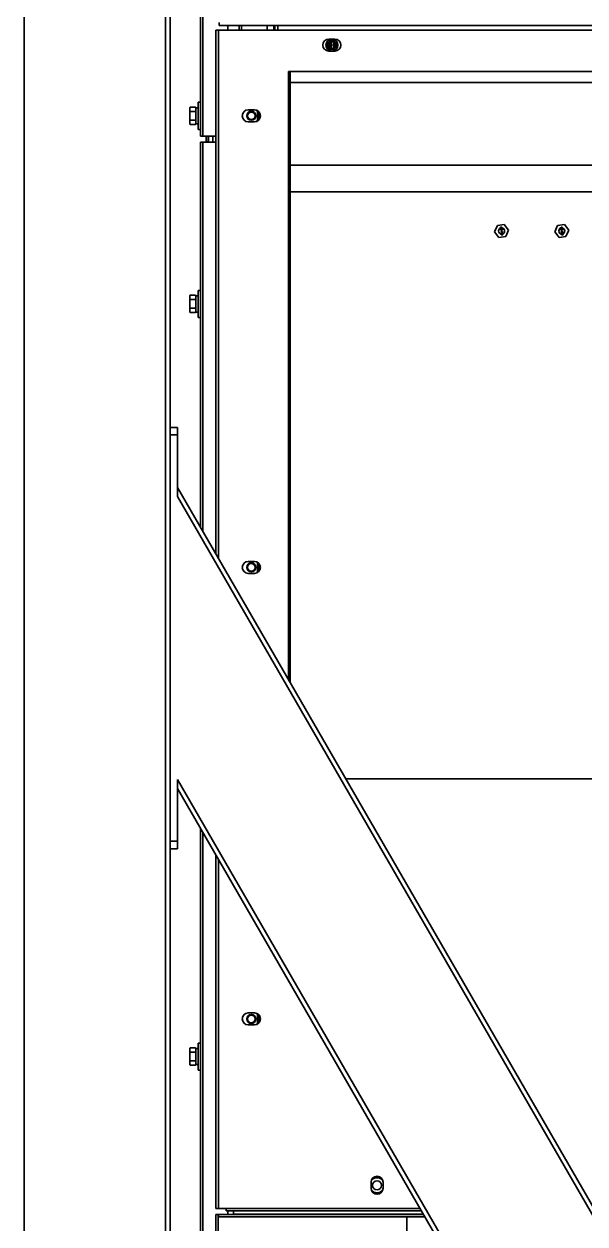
# Model space of a CAD drawing. Header units: millimetres. Extents: x 32496 to 166256, y 3504 to 23939.
# Drawn here: x 41113 to 41485, y 11259 to 12057 of the extents above; entities that cross this region are included whole.
import ezdxf

# ---------------------------------------------------------------- set-up
doc = ezdxf.new("R2010")
doc.units = ezdxf.units.MM
doc.layers.get('0').update_dxf_attribs({"lineweight": 35})

msp = doc.modelspace()

# ---------------------------------------------------------------- linework, layer by layer
at = {"linetype": 'Continuous'}
for p, q in [((41112.64, 13396.575), (41112.64, 10877.575)), ((41206.64, 13396.575), (41206.64, 10877.575)), ((41231.34, 12554.475), (41231.34, 11982.075)), ((41209.64, 12485.55), (41209.64, 11788.601)), ((41229.94, 11982.075), (41229.94, 12117.944)), ((41242.34, 12057.575), (41242.34, 12055.575)), ((41242.34, 12055.575), (41951.94, 12055.575)), ((41247.94, 12055.575), (41247.94, 12052.575)), ((41255.64, 12052.575), (41255.64, 12055.575)), ((41257.14, 12055.575), (41257.14, 12052.575)), ((41274.14, 12052.575), (41274.14, 12055.575)), ((41278.64, 12055.575), (41278.64, 12052.575)), ((41279.14, 12052.575), (41279.14, 12055.575)), ((41281.34, 12055.575), (41281.34, 12052.575)), ((41240.14, 11704.434), (41240.14, 12052.575)), ((41240.14, 12052.575), (41954.14, 12052.575)), ((41241.84, 12052.575), (41241.84, 11701.489)), ((41319.14, 12046.575), (41315.14, 12046.575)), ((41315.14, 12038.575), (41319.14, 12038.575)), ((41315.866, 12040.729), (41315.866, 12044.422)), ((41316.075, 12045.296), (41316.004, 12045.343)), ((41316.066, 12045.372), (41316.075, 12045.348)), ((41316.075, 12045.348), (41316.102, 12045.309)), ((41316.102, 12045.296), (41316.075, 12045.296)), ((41316.102, 12045.309), (41316.102, 12045.296)), ((41316.573, 12044.749), (41316.573, 12040.402)), ((41316.595, 12045.385), (41316.578, 12045.438)), ((41316.578, 12045.438), (41316.664, 12045.438)), ((41316.647, 12045.314), (41316.595, 12045.385)), ((41316.733, 12045.261), (41316.647, 12045.314)), ((41316.664, 12045.438), (41316.699, 12045.385)), ((41316.699, 12045.385), (41316.75, 12045.349)), ((41316.82, 12045.243), (41316.733, 12045.261)), ((41316.75, 12045.349), (41316.802, 12045.332)), ((41316.889, 12045.544), (41316.802, 12045.544)), ((41316.802, 12045.332), (41316.906, 12045.332)), ((41316.889, 12045.243), (41316.82, 12045.243)), ((41316.975, 12045.561), (41316.889, 12045.544)), ((41316.975, 12045.261), (41316.889, 12045.243)), ((41316.906, 12045.332), (41316.958, 12045.349)), ((41316.958, 12045.349), (41317.01, 12045.385)), ((41317.062, 12045.314), (41316.975, 12045.261)), ((41317.01, 12045.385), (41317.044, 12045.438)), ((41317.044, 12045.438), (41317.062, 12045.491)), ((41317.062, 12045.491), (41317.075, 12045.57)), ((41317.114, 12045.385), (41317.062, 12045.314)), ((41317.148, 12045.473), (41317.114, 12045.385)), ((41317.162, 12045.573), (41317.148, 12045.473)), ((41317.304, 12045.244), (41317.304, 12045.561)), ((41317.459, 12045.244), (41317.304, 12045.244)), ((41317.407, 12045.552), (41317.408, 12045.42)), ((41317.408, 12045.42), (41317.455, 12045.548)), ((41317.563, 12045.539), (41317.459, 12045.244)), ((41317.978, 12045.244), (41317.901, 12045.466)), ((41318.134, 12045.244), (41317.978, 12045.244)), ((41318.026, 12045.432), (41318.03, 12045.421)), ((41318.03, 12045.421), (41318.03, 12045.431)), ((41318.108, 12040.548), (41318.108, 12044.603)), ((41318.134, 12045.404), (41318.134, 12045.244)), ((41318.25, 12044.523), (41318.25, 12040.628)), ((41318.635, 12044.244), (41318.635, 12040.907)), ((41288.24, 12023.875), (41288.24, 12025.075)), ((41288.24, 12025.075), (41289.44, 12025.075)), ((41289.24, 12023.876), (41288.24, 12023.876)), ((41288.24, 12023.875), (41288.24, 11621.122)), ((41289.24, 11619.39), (41289.24, 12023.875)), ((41289.44, 12025.075), (41289.44, 11619.043)), ((41289.44, 12025.075), (41904.84, 12025.075)), ((41289.24, 12017.753), (41288.24, 12017.753)), ((41904.84, 12017.753), (41289.44, 12017.753)), ((41222.74, 12001.049), (41223.04, 12001.349)), ((41222.74, 11990.102), (41222.74, 12001.049)), ((41226.44, 12001.349), (41223.04, 12001.349)), ((41226.74, 12001.049), (41226.44, 12001.349)), ((41226.74, 11990.102), (41226.74, 12001.049)), ((41228.34, 12000.925), (41226.74, 12000.925)), ((41228.34, 12004.575), (41228.34, 11986.575)), ((41229.94, 12004.575), (41228.34, 12004.575)), ((41265.64, 11999.575), (41261.64, 11999.575)), ((41289.44, 12005.075), (41289.24, 12005.075)), ((41289.44, 12005.075), (41289.24, 12005.075)), ((41289.44, 12004.875), (41289.24, 12004.875)), ((41289.44, 11999.075), (41289.24, 11999.075)), ((41226.44, 11998.462), (41223.04, 11998.462)), ((41226.44, 11992.689), (41223.04, 11992.689)), ((41261.64, 11991.575), (41265.64, 11991.575)), ((41267.838, 11998.288), (41268.258, 11998.559)), ((41267.838, 11992.863), (41267.838, 11998.288)), ((41268.338, 11998.288), (41267.838, 11998.288)), ((41268.258, 11992.592), (41267.838, 11992.863)), ((41267.838, 11992.863), (41268.338, 11992.863)), ((41268.29, 11998.568), (41268.258, 11998.559)), ((41268.258, 11992.592), (41268.29, 11992.583)), ((41268.338, 11998.288), (41268.42, 11998.312)), ((41268.338, 11998.288), (41268.338, 11992.863)), ((41268.42, 11992.839), (41268.338, 11992.863)), ((41268.417, 11993.315), (41268.417, 11997.836)), ((41269.225, 11995.575), (41269.225, 11995.569)), ((41269.363, 11996.467), (41269.263, 11996.356)), ((41269.263, 11994.795), (41269.363, 11994.684)), ((41269.39, 11994.213), (41269.39, 11996.938)), ((41222.74, 11990.102), (41223.04, 11989.802)), ((41226.44, 11989.802), (41223.04, 11989.802)), ((41226.74, 11990.102), (41226.44, 11989.802)), ((41228.34, 11990.225), (41226.74, 11990.225)), ((41229.94, 11986.575), (41228.34, 11986.575)), ((41229.94, 11982.075), (41240.14, 11982.075)), ((41229.94, 11873.206), (41229.94, 11978.075)), ((41229.94, 11978.075), (41240.14, 11978.075)), ((41231.34, 11978.075), (41231.34, 11719.676)), ((41233.74, 11978.275), (41233.74, 11982.075)), ((41233.74, 11978.275), (41234.94, 11978.275)), ((41234.94, 11978.275), (41234.94, 11982.075)), ((41235.14, 11978.075), (41235.14, 11982.075)), ((41238.14, 11982.075), (41238.14, 11978.075)), ((41288.24, 11962.753), (41289.24, 11962.753)), ((41289.44, 11962.753), (41904.84, 11962.753)), ((41289.24, 11945.075), (41288.24, 11945.075)), ((41289.44, 11944.075), (41289.24, 11944.075)), ((41904.84, 11945.075), (41289.44, 11945.075)), ((41425.257, 11918.498), (41427.048, 11922.755)), ((41431.631, 11923.333), (41427.048, 11922.755)), ((41428.929, 11921.506), (41429.055, 11921.522)), ((41429.035, 11920.662), (41428.929, 11921.506)), ((41429.694, 11920.745), (41429.035, 11920.662)), ((41429.055, 11921.522), (41429.146, 11920.802)), ((41429.114, 11920.244), (41429.107, 11920.092)), ((41429.119, 11919.993), (41429.107, 11920.092)), ((41429.152, 11920.349), (41429.114, 11920.244)), ((41429.119, 11919.993), (41429.167, 11919.822)), ((41429.146, 11920.802), (41429.551, 11920.853)), ((41429.24, 11920.461), (41429.152, 11920.349)), ((41429.167, 11919.822), (41429.23, 11919.729)), ((41429.23, 11919.729), (41429.344, 11919.643)), ((41429.237, 11920.083), (41429.246, 11920.21)), ((41429.237, 11920.083), (41429.249, 11919.984)), ((41429.339, 11920.499), (41429.24, 11920.461)), ((41429.246, 11920.21), (41429.288, 11920.291)), ((41429.29, 11919.863), (41429.249, 11919.984)), ((41429.288, 11920.291), (41429.357, 11920.35)), ((41429.35, 11919.795), (41429.29, 11919.863)), ((41429.339, 11920.499), (41429.389, 11920.505)), ((41429.344, 11919.643), (41429.448, 11919.631)), ((41429.432, 11919.755), (41429.35, 11919.795)), ((41429.408, 11920.357), (41429.357, 11920.35)), ((41429.494, 11920.493), (41429.389, 11920.505)), ((41429.41, 11921.365), (41429.4, 11921.237)), ((41429.419, 11921.089), (41429.4, 11921.237)), ((41429.408, 11920.357), (41429.516, 11920.32)), ((41429.47, 11921.498), (41429.41, 11921.365)), ((41429.419, 11921.089), (41429.46, 11920.968)), ((41429.432, 11919.755), (41429.448, 11919.631)), ((41429.46, 11920.968), (41429.551, 11920.853)), ((41429.562, 11921.585), (41429.47, 11921.498)), ((41429.576, 11920.453), (41429.494, 11920.493)), ((41429.516, 11920.32), (41430.237, 11919.705)), ((41429.527, 11921.253), (41429.54, 11921.356)), ((41429.527, 11921.253), (41429.545, 11921.105)), ((41429.54, 11921.356), (41429.581, 11921.437)), ((41429.583, 11921.009), (41429.545, 11921.105)), ((41429.682, 11921.651), (41429.562, 11921.585)), ((41429.571, 11919.268), (41429.748, 11919.291)), ((41429.577, 11919.219), (41429.571, 11919.268)), ((41430.211, 11919.903), (41429.576, 11920.453)), ((41429.755, 11919.241), (41429.577, 11919.219)), ((41429.581, 11921.437), (41429.651, 11921.496)), ((41429.672, 11920.919), (41429.583, 11921.009)), ((41429.628, 11919.427), (41429.606, 11919.399)), ((41429.606, 11919.399), (41429.748, 11919.291)), ((41429.799, 11919.297), (41429.628, 11919.427)), ((41429.755, 11919.241), (41429.644, 11919.101)), ((41429.644, 11919.101), (41429.672, 11919.08)), ((41429.651, 11921.496), (41429.723, 11921.53)), ((41429.672, 11920.919), (41429.694, 11920.745)), ((41429.672, 11919.08), (41429.805, 11919.248)), ((41429.682, 11921.651), (41429.784, 11921.664)), ((41429.774, 11921.537), (41429.723, 11921.53)), ((41429.774, 11921.537), (41429.853, 11921.521)), ((41429.917, 11921.63), (41429.784, 11921.664)), ((41429.932, 11919.465), (41429.799, 11919.297)), ((41429.805, 11919.248), (41429.976, 11919.118)), ((41429.85, 11919.304), (41429.961, 11919.443)), ((41429.85, 11919.304), (41430.027, 11919.326)), ((41429.853, 11921.521), (41429.935, 11921.481)), ((41430.033, 11919.276), (41429.856, 11919.254)), ((41429.998, 11919.146), (41429.856, 11919.254)), ((41429.998, 11920.985), (41429.903, 11920.923)), ((41429.922, 11920.774), (41429.903, 11920.923)), ((41430.027, 11921.569), (41429.917, 11921.63)), ((41429.922, 11920.774), (41430.017, 11920.836)), ((41429.961, 11919.443), (41429.932, 11919.465)), ((41429.935, 11921.481), (41429.995, 11921.413)), ((41429.95, 11918.913), (41430.102, 11918.932)), ((41429.982, 11918.665), (41429.95, 11918.913)), ((41429.976, 11919.118), (41429.998, 11919.146)), ((41429.995, 11921.413), (41430.033, 11921.317)), ((41430.039, 11921.066), (41429.998, 11920.985)), ((41430.017, 11920.836), (41430.109, 11920.924)), ((41430.119, 11921.454), (41430.027, 11921.569)), ((41430.027, 11919.326), (41430.033, 11919.276)), ((41430.052, 11921.168), (41430.033, 11921.317)), ((41430.052, 11921.168), (41430.039, 11921.066)), ((41430.102, 11918.932), (41430.134, 11918.684)), ((41430.109, 11920.924), (41430.169, 11921.057)), ((41430.16, 11921.333), (41430.119, 11921.454)), ((41430.124, 11920.598), (41430.251, 11920.614)), ((41430.211, 11919.903), (41430.124, 11920.598)), ((41430.16, 11921.333), (41430.179, 11921.184)), ((41430.169, 11921.057), (41430.179, 11921.184)), ((41430.363, 11919.721), (41430.237, 11919.705)), ((41430.251, 11920.614), (41430.363, 11919.721)), ((41431.631, 11923.333), (41434.422, 11919.653)), ((41434.422, 11919.653), (41432.631, 11915.396)), ((41465.257, 11918.498), (41467.048, 11922.755)), ((41471.631, 11923.333), (41467.048, 11922.755)), ((41468.929, 11921.506), (41469.055, 11921.522)), ((41469.035, 11920.662), (41468.929, 11921.506)), ((41469.694, 11920.745), (41469.035, 11920.662)), ((41469.055, 11921.522), (41469.146, 11920.802)), ((41469.114, 11920.244), (41469.107, 11920.092)), ((41469.119, 11919.993), (41469.107, 11920.092)), ((41469.152, 11920.349), (41469.114, 11920.244)), ((41469.119, 11919.993), (41469.167, 11919.822)), ((41469.146, 11920.802), (41469.551, 11920.853)), ((41469.24, 11920.461), (41469.152, 11920.349)), ((41469.167, 11919.822), (41469.23, 11919.729)), ((41469.23, 11919.729), (41469.344, 11919.643)), ((41469.237, 11920.083), (41469.246, 11920.21)), ((41469.237, 11920.083), (41469.249, 11919.984)), ((41469.339, 11920.499), (41469.24, 11920.461)), ((41469.246, 11920.21), (41469.288, 11920.291)), ((41469.29, 11919.863), (41469.249, 11919.984)), ((41469.288, 11920.291), (41469.357, 11920.35)), ((41469.35, 11919.795), (41469.29, 11919.863)), ((41469.339, 11920.499), (41469.389, 11920.505)), ((41469.344, 11919.643), (41469.448, 11919.631)), ((41469.432, 11919.755), (41469.35, 11919.795)), ((41469.408, 11920.357), (41469.357, 11920.35)), ((41469.494, 11920.493), (41469.389, 11920.505)), ((41469.41, 11921.365), (41469.4, 11921.237)), ((41469.419, 11921.089), (41469.4, 11921.237)), ((41469.408, 11920.357), (41469.516, 11920.32)), ((41469.47, 11921.498), (41469.41, 11921.365)), ((41469.419, 11921.089), (41469.46, 11920.968)), ((41469.432, 11919.755), (41469.448, 11919.631)), ((41469.46, 11920.968), (41469.551, 11920.853)), ((41469.562, 11921.585), (41469.47, 11921.498)), ((41469.576, 11920.453), (41469.494, 11920.493)), ((41469.516, 11920.32), (41470.237, 11919.705)), ((41469.527, 11921.253), (41469.54, 11921.356)), ((41469.527, 11921.253), (41469.545, 11921.105)), ((41469.54, 11921.356), (41469.581, 11921.437)), ((41469.583, 11921.009), (41469.545, 11921.105)), ((41469.682, 11921.651), (41469.562, 11921.585)), ((41469.571, 11919.268), (41469.748, 11919.291)), ((41469.577, 11919.219), (41469.571, 11919.268)), ((41470.211, 11919.903), (41469.576, 11920.453)), ((41469.755, 11919.241), (41469.577, 11919.219)), ((41469.581, 11921.437), (41469.651, 11921.496)), ((41469.672, 11920.919), (41469.583, 11921.009)), ((41469.628, 11919.427), (41469.606, 11919.399)), ((41469.606, 11919.399), (41469.748, 11919.291)), ((41469.799, 11919.297), (41469.628, 11919.427)), ((41469.755, 11919.241), (41469.644, 11919.101)), ((41469.644, 11919.101), (41469.672, 11919.08)), ((41469.651, 11921.496), (41469.723, 11921.53)), ((41469.672, 11920.919), (41469.694, 11920.745)), ((41469.672, 11919.08), (41469.805, 11919.248)), ((41469.682, 11921.651), (41469.784, 11921.664)), ((41469.774, 11921.537), (41469.723, 11921.53)), ((41469.774, 11921.537), (41469.853, 11921.521)), ((41469.917, 11921.63), (41469.784, 11921.664)), ((41469.932, 11919.465), (41469.799, 11919.297)), ((41469.805, 11919.248), (41469.976, 11919.118)), ((41469.85, 11919.304), (41469.961, 11919.443)), ((41469.85, 11919.304), (41470.027, 11919.326)), ((41469.853, 11921.521), (41469.935, 11921.481)), ((41470.033, 11919.276), (41469.856, 11919.254)), ((41469.998, 11919.146), (41469.856, 11919.254)), ((41469.998, 11920.985), (41469.903, 11920.923)), ((41469.922, 11920.774), (41469.903, 11920.923)), ((41470.027, 11921.569), (41469.917, 11921.63)), ((41469.922, 11920.774), (41470.017, 11920.836)), ((41469.961, 11919.443), (41469.932, 11919.465)), ((41469.935, 11921.481), (41469.995, 11921.413)), ((41469.95, 11918.913), (41470.102, 11918.932)), ((41469.982, 11918.665), (41469.95, 11918.913)), ((41469.976, 11919.118), (41469.998, 11919.146)), ((41469.995, 11921.413), (41470.033, 11921.317)), ((41470.039, 11921.066), (41469.998, 11920.985)), ((41470.017, 11920.836), (41470.109, 11920.924)), ((41470.119, 11921.454), (41470.027, 11921.569)), ((41470.027, 11919.326), (41470.033, 11919.276)), ((41470.052, 11921.168), (41470.033, 11921.317)), ((41470.052, 11921.168), (41470.039, 11921.066)), ((41470.102, 11918.932), (41470.134, 11918.684)), ((41470.109, 11920.924), (41470.169, 11921.057)), ((41470.16, 11921.333), (41470.119, 11921.454)), ((41470.124, 11920.598), (41470.251, 11920.614)), ((41470.211, 11919.903), (41470.124, 11920.598)), ((41470.16, 11921.333), (41470.179, 11921.184)), ((41470.169, 11921.057), (41470.179, 11921.184)), ((41470.363, 11919.721), (41470.237, 11919.705)), ((41470.251, 11920.614), (41470.363, 11919.721)), ((41471.631, 11923.333), (41474.422, 11919.653)), ((41474.422, 11919.653), (41472.631, 11915.396)), ((41428.049, 11914.818), (41425.257, 11918.498)), ((41428.049, 11914.818), (41432.631, 11915.396)), ((41429.298, 11918.579), (41429.982, 11918.665)), ((41429.316, 11918.43), (41429.298, 11918.579)), ((41429.316, 11918.43), (41430.075, 11917.921)), ((41429.416, 11917.636), (41430.607, 11917.786)), ((41429.445, 11917.413), (41429.416, 11917.636)), ((41429.445, 11917.413), (41430.555, 11917.175)), ((41430, 11918.516), (41429.519, 11918.456)), ((41430.053, 11918.095), (41429.519, 11918.456)), ((41430.555, 11917.175), (41429.538, 11916.669)), ((41429.566, 11916.446), (41429.538, 11916.669)), ((41430.757, 11916.596), (41429.566, 11916.446)), ((41430.626, 11917.637), (41429.688, 11917.519)), ((41430.669, 11917.29), (41429.688, 11917.519)), ((41429.801, 11916.626), (41430.695, 11917.092)), ((41429.801, 11916.626), (41430.738, 11916.745)), ((41430.053, 11918.095), (41430, 11918.516)), ((41430.227, 11917.94), (41430.075, 11917.921)), ((41430.134, 11918.684), (41430.488, 11918.729)), ((41430.507, 11918.58), (41430.152, 11918.535)), ((41430.152, 11918.535), (41430.227, 11917.94)), ((41430.488, 11918.729), (41430.507, 11918.58)), ((41430.607, 11917.786), (41430.626, 11917.637)), ((41430.669, 11917.29), (41430.695, 11917.092)), ((41430.738, 11916.745), (41430.757, 11916.596)), ((41468.049, 11914.818), (41465.257, 11918.498)), ((41468.049, 11914.818), (41472.631, 11915.396)), ((41469.298, 11918.579), (41469.982, 11918.665)), ((41469.316, 11918.43), (41469.298, 11918.579)), ((41469.316, 11918.43), (41470.075, 11917.921)), ((41469.416, 11917.636), (41470.607, 11917.786)), ((41469.445, 11917.413), (41469.416, 11917.636)), ((41469.445, 11917.413), (41470.555, 11917.175)), ((41470, 11918.516), (41469.519, 11918.456)), ((41470.053, 11918.095), (41469.519, 11918.456)), ((41470.555, 11917.175), (41469.538, 11916.669)), ((41469.566, 11916.446), (41469.538, 11916.669)), ((41470.757, 11916.596), (41469.566, 11916.446)), ((41470.626, 11917.637), (41469.688, 11917.519)), ((41470.669, 11917.29), (41469.688, 11917.519)), ((41469.801, 11916.626), (41470.695, 11917.092)), ((41469.801, 11916.626), (41470.738, 11916.745)), ((41470.053, 11918.095), (41470, 11918.516)), ((41470.227, 11917.94), (41470.075, 11917.921)), ((41470.134, 11918.684), (41470.488, 11918.729)), ((41470.507, 11918.58), (41470.152, 11918.535)), ((41470.152, 11918.535), (41470.227, 11917.94)), ((41470.488, 11918.729), (41470.507, 11918.58)), ((41470.607, 11917.786), (41470.626, 11917.637)), ((41470.669, 11917.29), (41470.695, 11917.092)), ((41470.738, 11916.745), (41470.757, 11916.596)), ((41289.24, 11898.986), (41289.44, 11898.986)), ((41289.24, 11897.947), (41289.44, 11897.947)), ((41228.34, 11879.575), (41228.34, 11861.575)), ((41229.94, 11879.575), (41228.34, 11879.575)), ((41222.74, 11876.049), (41223.04, 11876.349)), ((41222.74, 11865.102), (41222.74, 11876.049)), ((41226.44, 11876.349), (41223.04, 11876.349)), ((41226.44, 11873.462), (41223.04, 11873.462)), ((41226.74, 11876.049), (41226.44, 11876.349)), ((41226.74, 11865.102), (41226.74, 11876.049)), ((41228.34, 11875.925), (41226.74, 11875.925)), ((41229.94, 11867.944), (41229.94, 11873.206)), ((41222.74, 11865.102), (41223.04, 11864.802)), ((41226.44, 11867.689), (41223.04, 11867.689)), ((41226.44, 11864.802), (41223.04, 11864.802)), ((41226.74, 11865.102), (41226.44, 11864.802)), ((41228.34, 11865.225), (41226.74, 11865.225)), ((41229.94, 11722.101), (41229.94, 11867.944)), ((41229.94, 11861.575), (41228.34, 11861.575)), ((41209.64, 11508.601), (41209.64, 11788.601)), ((41209.64, 11788.601), (41214.64, 11788.601)), ((41209.64, 11783.601), (41214.64, 11783.601)), ((41214.64, 11742.601), (41214.64, 11788.601)), ((41289.24, 11768.806), (41289.44, 11768.806)), ((41214.64, 11748.601), (41714.64, 10882.575)), ((41214.64, 11742.601), (41711.176, 10882.575)), ((41265.64, 11699.575), (41261.64, 11699.575)), ((41267.838, 11698.288), (41268.258, 11698.559)), ((41267.838, 11692.863), (41267.838, 11698.288)), ((41268.338, 11698.288), (41267.838, 11698.288)), ((41268.29, 11698.568), (41268.258, 11698.559)), ((41268.338, 11698.288), (41268.42, 11698.312)), ((41268.338, 11698.288), (41268.338, 11692.863)), ((41268.417, 11693.315), (41268.417, 11697.836)), ((41269.363, 11696.467), (41269.263, 11696.356)), ((41269.39, 11694.213), (41269.39, 11696.938)), ((41261.64, 11691.575), (41265.64, 11691.575)), ((41268.258, 11692.592), (41267.838, 11692.863)), ((41267.838, 11692.863), (41268.338, 11692.863)), ((41268.258, 11692.592), (41268.29, 11692.583)), ((41268.42, 11692.839), (41268.338, 11692.863)), ((41269.225, 11695.575), (41269.225, 11695.569)), ((41269.263, 11694.795), (41269.363, 11694.684)), ((41214.64, 11508.601), (41214.64, 11554.601)), ((41214.64, 11554.601), (41602.634, 10882.575)), ((41326.372, 11555.075), (41906.04, 11555.075)), ((41214.64, 11548.601), (41599.17, 10882.575)), ((41229.94, 11373.206), (41229.94, 11522.101)), ((41209.64, 11513.601), (41214.64, 11513.601)), ((41231.34, 11519.676), (41231.34, 10982.575)), ((41209.64, 11508.601), (41209.64, 10877.575)), ((41209.64, 11508.601), (41214.64, 11508.601)), ((41240.14, 11269.575), (41240.14, 11504.434)), ((41241.84, 11501.489), (41241.84, 11269.575)), ((41265.64, 11399.575), (41261.64, 11399.575)), ((41267.838, 11398.288), (41268.258, 11398.559)), ((41267.838, 11392.863), (41267.838, 11398.288)), ((41268.338, 11398.288), (41267.838, 11398.288)), ((41268.258, 11392.592), (41267.838, 11392.863)), ((41267.838, 11392.863), (41268.338, 11392.863)), ((41268.29, 11398.568), (41268.258, 11398.559)), ((41268.338, 11398.288), (41268.42, 11398.312)), ((41268.338, 11398.288), (41268.338, 11392.863)), ((41268.42, 11392.839), (41268.338, 11392.863)), ((41268.417, 11393.315), (41268.417, 11397.836)), ((41269.225, 11395.575), (41269.225, 11395.569)), ((41269.363, 11396.467), (41269.263, 11396.356)), ((41269.263, 11394.795), (41269.363, 11394.684)), ((41269.39, 11394.213), (41269.39, 11396.938)), ((41261.64, 11391.575), (41265.64, 11391.575)), ((41268.258, 11392.592), (41268.29, 11392.583)), ((41228.34, 11379.575), (41228.34, 11361.575)), ((41229.94, 11379.575), (41228.34, 11379.575)), ((41222.74, 11376.049), (41223.04, 11376.349)), ((41222.74, 11365.102), (41222.74, 11376.049)), ((41226.44, 11376.349), (41223.04, 11376.349)), ((41226.44, 11373.462), (41223.04, 11373.462)), ((41226.74, 11376.049), (41226.44, 11376.349)), ((41226.74, 11365.102), (41226.74, 11376.049)), ((41228.34, 11375.925), (41226.74, 11375.925)), ((41229.94, 11367.944), (41229.94, 11373.206)), ((41222.74, 11365.102), (41223.04, 11364.802)), ((41226.44, 11367.689), (41223.04, 11367.689)), ((41226.44, 11364.802), (41223.04, 11364.802)), ((41226.74, 11365.102), (41226.44, 11364.802)), ((41228.34, 11365.225), (41226.74, 11365.225)), ((41229.94, 11361.575), (41228.34, 11361.575)), ((41229.94, 11123.206), (41229.94, 11367.944)), ((41343.14, 11287.075), (41343.14, 11283.075)), ((41351.14, 11283.075), (41351.14, 11287.075)), ((41240.14, 11269.575), (41246.84, 11269.575)), ((41240.14, 10982.575), (41240.14, 11265.575)), ((41240.14, 11265.575), (41378.045, 11265.575)), ((41241.54, 11265.575), (41241.54, 10983.975)), ((41241.84, 11265.575), (41241.84, 11264.175)), ((41246.84, 11269.575), (41246.84, 11268.075)), ((41246.84, 11269.575), (41375.735, 11269.575)), ((41246.84, 11268.075), (41376.601, 11268.075)), ((41247.94, 11268.075), (41247.94, 11265.575)), ((41251.84, 11268.075), (41251.84, 11265.575)), ((41251.84, 11265.775), (41377.929, 11265.775)), ((41366.94, 11264.175), (41241.84, 11264.175)), ((41366.94, 10881.575), (41366.94, 11264.075)), ((41378.911, 11264.075), (41366.94, 11264.075))]:
    msp.add_line(p, q, dxfattribs=at)
for points in [[(41269.363, 11996.467), (41269.33, 11996.43), (41269.296, 11996.393), (41269.263, 11996.356)], [(41269.263, 11994.795), (41269.296, 11994.758), (41269.33, 11994.721), (41269.363, 11994.684)], [(41269.363, 11696.467), (41269.33, 11696.43), (41269.296, 11696.393), (41269.263, 11696.356)], [(41269.263, 11694.795), (41269.296, 11694.758), (41269.33, 11694.721), (41269.363, 11694.684)], [(41269.363, 11396.467), (41269.33, 11396.43), (41269.296, 11396.393), (41269.263, 11396.356)], [(41269.263, 11394.795), (41269.296, 11394.758), (41269.33, 11394.721), (41269.363, 11394.684)]]:
    msp.add_lwpolyline(points, dxfattribs=at)
for centre, radius in [((41317.14, 12042.575), 4), ((41317.14, 12042.575), 3), ((41317.14, 12042.575), 2.25), ((41317.14, 12042.575), 0.1), ((41263.64, 11995.575), 3), ((41263.64, 11995.575), 2.5), ((41429.84, 11919.075), 2), ((41469.84, 11919.075), 2), ((41263.64, 11695.575), 3), ((41263.64, 11695.575), 2.5), ((41263.64, 11395.575), 3), ((41263.64, 11395.575), 2.5), ((41347.14, 11285.075), 3)]:
    msp.add_circle(centre, radius, dxfattribs=at)
for centre, radius, start, end in [((41315.14, 12042.575), 4, 90, 270), ((41319.14, 12042.575), 4, 270, 90), ((41289.44, 12023.875), 1.2, 90, 180), ((41289.44, 12023.875), 0.2, 90, 180), ((41223.981, 11998.774), 3.556, 39.136441, 39.500776), ((41261.64, 11995.575), 4, 90, 270), ((41265.64, 11995.575), 4, 270, 90), ((41263.64, 11995.575), 4.999, 32.864306, 49.65844), ((41263.64, 11995.575), 5.499, 32.864306, 34.099446), ((41263.64, 11995.575), 4.999, 310.344808, 327.135694), ((41263.64, 11995.575), 5.499, 325.89281, 327.135694), ((41267.911, 11992.831), 0.509, 343.919462, 0.857798), ((41263.64, 11995.575), 5.285, 334.679393, 25.320607), ((41263.64, 11995.575), 5.585, 0, 30.761228), ((41263.64, 11995.575), 5.585, 329.24232, 359.937678), ((41263.64, 11995.575), 5.661, 357.865042, 2.134958), ((41225.497, 11992.376), 3.555, 219.136448, 219.501324), ((41233.54, 11978.275), 0.2, 270, 0), ((41233.54, 11978.275), 1.4, 351.763376, 0), ((41223.981, 11873.774), 3.556, 39.136441, 39.500776), ((41225.497, 11867.376), 3.555, 219.136448, 219.501324), ((41261.64, 11695.575), 4, 90, 270), ((41265.64, 11695.575), 4, 270, 90), ((41263.64, 11695.575), 4.999, 32.864306, 49.65844), ((41263.64, 11695.575), 5.499, 32.864306, 34.099446), ((41263.64, 11695.575), 5.285, 334.679393, 25.320607), ((41263.64, 11695.575), 5.585, 0, 30.761228), ((41263.64, 11695.575), 5.661, 357.865042, 2.134958), ((41263.64, 11695.575), 4.999, 310.344808, 327.135694), ((41263.64, 11695.575), 5.499, 325.89281, 327.135694), ((41267.911, 11692.831), 0.509, 343.919462, 0.857798), ((41263.64, 11695.575), 5.585, 329.24232, 359.937678), ((41261.64, 11395.575), 4, 90, 270), ((41265.64, 11395.575), 4, 270, 90), ((41263.64, 11395.575), 4.999, 32.864306, 49.65844), ((41263.64, 11395.575), 4.999, 310.344808, 327.135694), ((41263.64, 11395.575), 5.499, 32.864306, 34.099446), ((41267.911, 11392.831), 0.509, 343.919462, 0.857798), ((41263.64, 11395.575), 5.285, 334.679393, 25.320607), ((41263.64, 11395.575), 5.585, 0, 30.761228), ((41263.64, 11395.575), 5.585, 329.24232, 359.937678), ((41263.64, 11395.575), 5.792, 337.608481, 351.147884), ((41263.64, 11395.575), 5.792, 8.852116, 22.384761), ((41263.64, 11395.575), 5.661, 357.865042, 2.134958), ((41263.64, 11395.575), 5.499, 325.89281, 327.135694), ((41223.981, 11373.774), 3.556, 39.136441, 39.500776), ((41225.497, 11367.376), 3.555, 219.136448, 219.501324), ((41347.14, 11287.075), 4, 0, 180), ((41347.14, 11285.075), 5, 40.41921, 139.589237), ((41347.14, 11283.075), 4, 180, 0), ((41347.14, 11285.075), 5, 220.41921, 319.589237)]:
    msp.add_arc(centre, radius, start, end, dxfattribs=at)
msp.add_ellipse((41290.64, 11762.34), major_axis=(0, 1.617), ratio=0.8660254, start_param=1.5707963, end_param=2.1023472, dxfattribs=at)
for points, knots in [([(41223.04, 12001.349), (41223.013, 12001.322), (41222.909, 12001.216), (41222.81, 12001.105), (41222.74, 12001.019)], [0, 0, 0, 0, 0.2553532, 1, 1, 1, 1]), ([(41222.74, 11998.792), (41222.763, 11998.764), (41222.858, 11998.65), (41222.96, 11998.542), (41223.04, 11998.462)], [0, 0, 0, 0, 0.2445585, 1, 1, 1, 1]), ([(41226.44, 12001.349), (41226.465, 12001.324), (41226.564, 12001.223), (41226.659, 12001.118), (41226.725, 12001.037)], [0, 0, 0, 0, 0.2550408, 1, 1, 1, 1]), ([(41226.74, 11998.792), (41226.717, 11998.764), (41226.621, 11998.65), (41226.519, 11998.542), (41226.44, 11998.462)], [0, 0, 0, 0, 0.2445585, 1, 1, 1, 1]), ([(41223.04, 11992.689), (41223.013, 11992.662), (41222.909, 11992.556), (41222.81, 11992.445), (41222.74, 11992.359)], [0, 0, 0, 0, 0.2553532, 1, 1, 1, 1]), ([(41226.44, 11992.689), (41226.467, 11992.662), (41226.571, 11992.556), (41226.67, 11992.445), (41226.74, 11992.359)], [0, 0, 0, 0, 0.2553524, 1, 1, 1, 1]), ([(41268.338, 11998.288), (41268.338, 11998.336), (41268.325, 11998.431), (41268.284, 11998.519), (41268.258, 11998.559)], [0, 0, 0, 0, 0.5, 1, 1, 1, 1]), ([(41268.338, 11992.863), (41268.338, 11992.815), (41268.325, 11992.72), (41268.284, 11992.632), (41268.258, 11992.592)], [0, 0, 0, 0, 0.5, 1, 1, 1, 1]), ([(41268.4, 11998.461), (41268.403, 11998.449), (41268.415, 11998.4), (41268.42, 11998.35), (41268.42, 11998.312)], [0, 0, 0, 0, 0.2449643, 1, 1, 1, 1]), ([(41268.42, 11998.312), (41268.419, 11998.274), (41268.418, 11998.116), (41268.417, 11997.957), (41268.417, 11997.836)], [0, 0, 0, 0, 0.2366786, 1, 1, 1, 1]), ([(41268.417, 11993.315), (41268.417, 11993.274), (41268.417, 11993.116), (41268.418, 11992.957), (41268.42, 11992.839)], [0, 0, 0, 0, 0.2575485, 1, 1, 1, 1]), ([(41269.263, 11996.356), (41269.262, 11996.355), (41269.262, 11996.35), (41269.261, 11996.342), (41269.262, 11996.328), (41269.263, 11996.309), (41269.265, 11996.285), (41269.268, 11996.245), (41269.273, 11996.184), (41269.28, 11996.1), (41269.286, 11996.003), (41269.293, 11995.897), (41269.296, 11995.824), (41269.297, 11995.786)], [0, 0, 0, 0, 0.0070922, 0.0227762, 0.0472013, 0.0802905, 0.1217895, 0.1714132, 0.2935698, 0.4432488, 0.6153365, 0.8035356, 1, 1, 1, 1]), ([(41269.297, 11995.365), (41269.296, 11995.327), (41269.293, 11995.254), (41269.286, 11995.148), (41269.28, 11995.051), (41269.273, 11994.967), (41269.268, 11994.906), (41269.265, 11994.866), (41269.263, 11994.842), (41269.262, 11994.823), (41269.261, 11994.809), (41269.262, 11994.801), (41269.262, 11994.796), (41269.263, 11994.795)], [0, 0, 0, 0, 0.1964865, 0.3846809, 0.5567494, 0.706456, 0.8286292, 0.8782322, 0.9196984, 0.9527628, 0.9771907, 0.9928965, 1, 1, 1, 1]), ([(41269.263, 11996.356), (41269.268, 11996.316), (41269.296, 11996.237), (41269.355, 11996.175), (41269.389, 11996.151)], [0, 0, 0, 0, 0.4870421, 1, 1, 1, 1]), ([(41269.263, 11994.795), (41269.268, 11994.834), (41269.296, 11994.914), (41269.354, 11994.976), (41269.389, 11995)], [0, 0, 0, 0, 0.4840345, 1, 1, 1, 1]), ([(41222.754, 11990.114), (41222.776, 11990.088), (41222.867, 11989.98), (41222.964, 11989.877), (41223.04, 11989.802)], [0, 0, 0, 0, 0.2448781, 1, 1, 1, 1]), ([(41226.74, 11990.132), (41226.717, 11990.104), (41226.621, 11989.99), (41226.519, 11989.881), (41226.44, 11989.802)], [0, 0, 0, 0, 0.2445585, 1, 1, 1, 1]), ([(41223.04, 11876.349), (41223.013, 11876.322), (41222.909, 11876.216), (41222.81, 11876.105), (41222.74, 11876.019)], [0, 0, 0, 0, 0.2553532, 1, 1, 1, 1]), ([(41222.74, 11873.792), (41222.763, 11873.764), (41222.858, 11873.65), (41222.96, 11873.542), (41223.04, 11873.462)], [0, 0, 0, 0, 0.2445585, 1, 1, 1, 1]), ([(41226.44, 11876.349), (41226.465, 11876.324), (41226.564, 11876.223), (41226.659, 11876.118), (41226.725, 11876.037)], [0, 0, 0, 0, 0.2550408, 1, 1, 1, 1]), ([(41226.74, 11873.792), (41226.717, 11873.764), (41226.621, 11873.65), (41226.519, 11873.542), (41226.44, 11873.462)], [0, 0, 0, 0, 0.2445585, 1, 1, 1, 1]), ([(41223.04, 11867.689), (41223.013, 11867.662), (41222.909, 11867.556), (41222.81, 11867.445), (41222.74, 11867.359)], [0, 0, 0, 0, 0.2553532, 1, 1, 1, 1]), ([(41222.754, 11865.114), (41222.776, 11865.088), (41222.867, 11864.98), (41222.964, 11864.877), (41223.04, 11864.802)], [0, 0, 0, 0, 0.2448781, 1, 1, 1, 1]), ([(41226.44, 11867.689), (41226.467, 11867.662), (41226.571, 11867.556), (41226.67, 11867.445), (41226.74, 11867.359)], [0, 0, 0, 0, 0.2553524, 1, 1, 1, 1]), ([(41226.74, 11865.132), (41226.717, 11865.104), (41226.621, 11864.99), (41226.519, 11864.881), (41226.44, 11864.802)], [0, 0, 0, 0, 0.2445585, 1, 1, 1, 1]), ([(41268.338, 11698.288), (41268.338, 11698.336), (41268.325, 11698.431), (41268.284, 11698.519), (41268.258, 11698.559)], [0, 0, 0, 0, 0.5, 1, 1, 1, 1]), ([(41268.4, 11698.461), (41268.403, 11698.449), (41268.415, 11698.4), (41268.42, 11698.35), (41268.42, 11698.312)], [0, 0, 0, 0, 0.2449643, 1, 1, 1, 1]), ([(41268.42, 11698.312), (41268.419, 11698.274), (41268.418, 11698.116), (41268.417, 11697.957), (41268.417, 11697.836)], [0, 0, 0, 0, 0.2366786, 1, 1, 1, 1]), ([(41269.263, 11696.356), (41269.262, 11696.355), (41269.262, 11696.35), (41269.261, 11696.342), (41269.262, 11696.328), (41269.263, 11696.309), (41269.265, 11696.285), (41269.268, 11696.245), (41269.273, 11696.184), (41269.28, 11696.1), (41269.286, 11696.003), (41269.293, 11695.897), (41269.296, 11695.824), (41269.297, 11695.786)], [0, 0, 0, 0, 0.0070922, 0.0227762, 0.0472013, 0.0802905, 0.1217895, 0.1714132, 0.2935698, 0.4432488, 0.6153365, 0.8035356, 1, 1, 1, 1]), ([(41269.263, 11696.356), (41269.268, 11696.316), (41269.296, 11696.237), (41269.355, 11696.175), (41269.389, 11696.151)], [0, 0, 0, 0, 0.4870421, 1, 1, 1, 1]), ([(41268.338, 11692.863), (41268.338, 11692.815), (41268.325, 11692.72), (41268.284, 11692.632), (41268.258, 11692.592)], [0, 0, 0, 0, 0.5, 1, 1, 1, 1]), ([(41268.417, 11693.315), (41268.417, 11693.274), (41268.417, 11693.116), (41268.418, 11692.957), (41268.42, 11692.839)], [0, 0, 0, 0, 0.2575485, 1, 1, 1, 1]), ([(41269.297, 11695.365), (41269.296, 11695.327), (41269.293, 11695.254), (41269.286, 11695.148), (41269.28, 11695.051), (41269.273, 11694.967), (41269.268, 11694.906), (41269.265, 11694.866), (41269.263, 11694.842), (41269.262, 11694.823), (41269.261, 11694.809), (41269.262, 11694.801), (41269.262, 11694.796), (41269.263, 11694.795)], [0, 0, 0, 0, 0.1964865, 0.3846809, 0.5567494, 0.706456, 0.8286292, 0.8782322, 0.9196984, 0.9527628, 0.9771907, 0.9928965, 1, 1, 1, 1]), ([(41269.263, 11694.795), (41269.268, 11694.834), (41269.296, 11694.914), (41269.354, 11694.976), (41269.389, 11695)], [0, 0, 0, 0, 0.4840345, 1, 1, 1, 1]), ([(41268.338, 11398.288), (41268.338, 11398.336), (41268.325, 11398.431), (41268.284, 11398.519), (41268.258, 11398.559)], [0, 0, 0, 0, 0.5, 1, 1, 1, 1]), ([(41268.338, 11392.863), (41268.338, 11392.815), (41268.325, 11392.72), (41268.284, 11392.632), (41268.258, 11392.592)], [0, 0, 0, 0, 0.5, 1, 1, 1, 1]), ([(41268.4, 11398.461), (41268.403, 11398.449), (41268.415, 11398.4), (41268.42, 11398.35), (41268.42, 11398.312)], [0, 0, 0, 0, 0.2449643, 1, 1, 1, 1]), ([(41268.42, 11398.312), (41268.419, 11398.274), (41268.418, 11398.116), (41268.417, 11397.957), (41268.417, 11397.836)], [0, 0, 0, 0, 0.2366786, 1, 1, 1, 1]), ([(41268.417, 11393.315), (41268.417, 11393.274), (41268.417, 11393.116), (41268.418, 11392.957), (41268.42, 11392.839)], [0, 0, 0, 0, 0.2575485, 1, 1, 1, 1]), ([(41269.263, 11396.356), (41269.262, 11396.355), (41269.262, 11396.35), (41269.261, 11396.342), (41269.262, 11396.328), (41269.263, 11396.309), (41269.265, 11396.285), (41269.268, 11396.245), (41269.273, 11396.184), (41269.28, 11396.1), (41269.286, 11396.003), (41269.293, 11395.897), (41269.296, 11395.824), (41269.297, 11395.786)], [0, 0, 0, 0, 0.0070922, 0.0227762, 0.0472013, 0.0802905, 0.1217895, 0.1714132, 0.2935698, 0.4432488, 0.6153365, 0.8035356, 1, 1, 1, 1]), ([(41269.297, 11395.365), (41269.296, 11395.327), (41269.293, 11395.254), (41269.286, 11395.148), (41269.28, 11395.051), (41269.273, 11394.967), (41269.268, 11394.906), (41269.265, 11394.866), (41269.263, 11394.842), (41269.262, 11394.823), (41269.261, 11394.809), (41269.262, 11394.801), (41269.262, 11394.796), (41269.263, 11394.795)], [0, 0, 0, 0, 0.1964865, 0.3846809, 0.5567494, 0.706456, 0.8286292, 0.8782322, 0.9196984, 0.9527628, 0.9771907, 0.9928965, 1, 1, 1, 1]), ([(41269.263, 11396.356), (41269.268, 11396.316), (41269.296, 11396.237), (41269.355, 11396.175), (41269.389, 11396.151)], [0, 0, 0, 0, 0.4870421, 1, 1, 1, 1]), ([(41269.263, 11394.795), (41269.268, 11394.834), (41269.296, 11394.914), (41269.354, 11394.976), (41269.389, 11395)], [0, 0, 0, 0, 0.4840345, 1, 1, 1, 1]), ([(41223.04, 11376.349), (41223.013, 11376.322), (41222.909, 11376.216), (41222.81, 11376.105), (41222.74, 11376.019)], [0, 0, 0, 0, 0.2553532, 1, 1, 1, 1]), ([(41222.74, 11373.792), (41222.763, 11373.764), (41222.858, 11373.65), (41222.96, 11373.542), (41223.04, 11373.462)], [0, 0, 0, 0, 0.2445585, 1, 1, 1, 1]), ([(41226.44, 11376.349), (41226.465, 11376.324), (41226.564, 11376.223), (41226.659, 11376.118), (41226.725, 11376.037)], [0, 0, 0, 0, 0.2550408, 1, 1, 1, 1]), ([(41226.74, 11373.792), (41226.717, 11373.764), (41226.621, 11373.65), (41226.519, 11373.542), (41226.44, 11373.462)], [0, 0, 0, 0, 0.2445585, 1, 1, 1, 1]), ([(41223.04, 11367.689), (41223.013, 11367.662), (41222.909, 11367.556), (41222.81, 11367.445), (41222.74, 11367.359)], [0, 0, 0, 0, 0.2553532, 1, 1, 1, 1]), ([(41222.754, 11365.114), (41222.776, 11365.088), (41222.867, 11364.98), (41222.964, 11364.877), (41223.04, 11364.802)], [0, 0, 0, 0, 0.2448781, 1, 1, 1, 1]), ([(41226.44, 11367.689), (41226.467, 11367.662), (41226.571, 11367.556), (41226.67, 11367.445), (41226.74, 11367.359)], [0, 0, 0, 0, 0.2553524, 1, 1, 1, 1]), ([(41226.74, 11365.132), (41226.717, 11365.104), (41226.621, 11364.99), (41226.519, 11364.881), (41226.44, 11364.802)], [0, 0, 0, 0, 0.2445585, 1, 1, 1, 1])]:
    msp.add_open_spline(points, degree=3, knots=knots, dxfattribs=at)
for points in [[(41223.04, 11998.462), (41222.932, 11998.246), (41222.831, 11998.026), (41222.74, 11997.802)], [(41222.74, 11993.349), (41222.831, 11993.125), (41222.932, 11992.905), (41223.04, 11992.689)], [(41226.44, 11998.462), (41226.548, 11998.246), (41226.649, 11998.026), (41226.74, 11997.802)], [(41226.74, 11993.349), (41226.649, 11993.125), (41226.548, 11992.905), (41226.44, 11992.689)], [(41223.04, 11873.462), (41222.932, 11873.246), (41222.831, 11873.026), (41222.74, 11872.802)], [(41226.44, 11873.462), (41226.548, 11873.246), (41226.649, 11873.026), (41226.74, 11872.802)], [(41222.74, 11868.349), (41222.831, 11868.125), (41222.932, 11867.905), (41223.04, 11867.689)], [(41226.74, 11868.349), (41226.649, 11868.125), (41226.548, 11867.905), (41226.44, 11867.689)], [(41223.04, 11373.462), (41222.932, 11373.246), (41222.831, 11373.026), (41222.74, 11372.802)], [(41226.44, 11373.462), (41226.548, 11373.246), (41226.649, 11373.026), (41226.74, 11372.802)], [(41222.74, 11368.349), (41222.831, 11368.125), (41222.932, 11367.905), (41223.04, 11367.689)], [(41226.74, 11368.349), (41226.649, 11368.125), (41226.548, 11367.905), (41226.44, 11367.689)]]:
    msp.add_open_spline(points, degree=3, dxfattribs=at)

doc.saveas('drawing.dxf')
